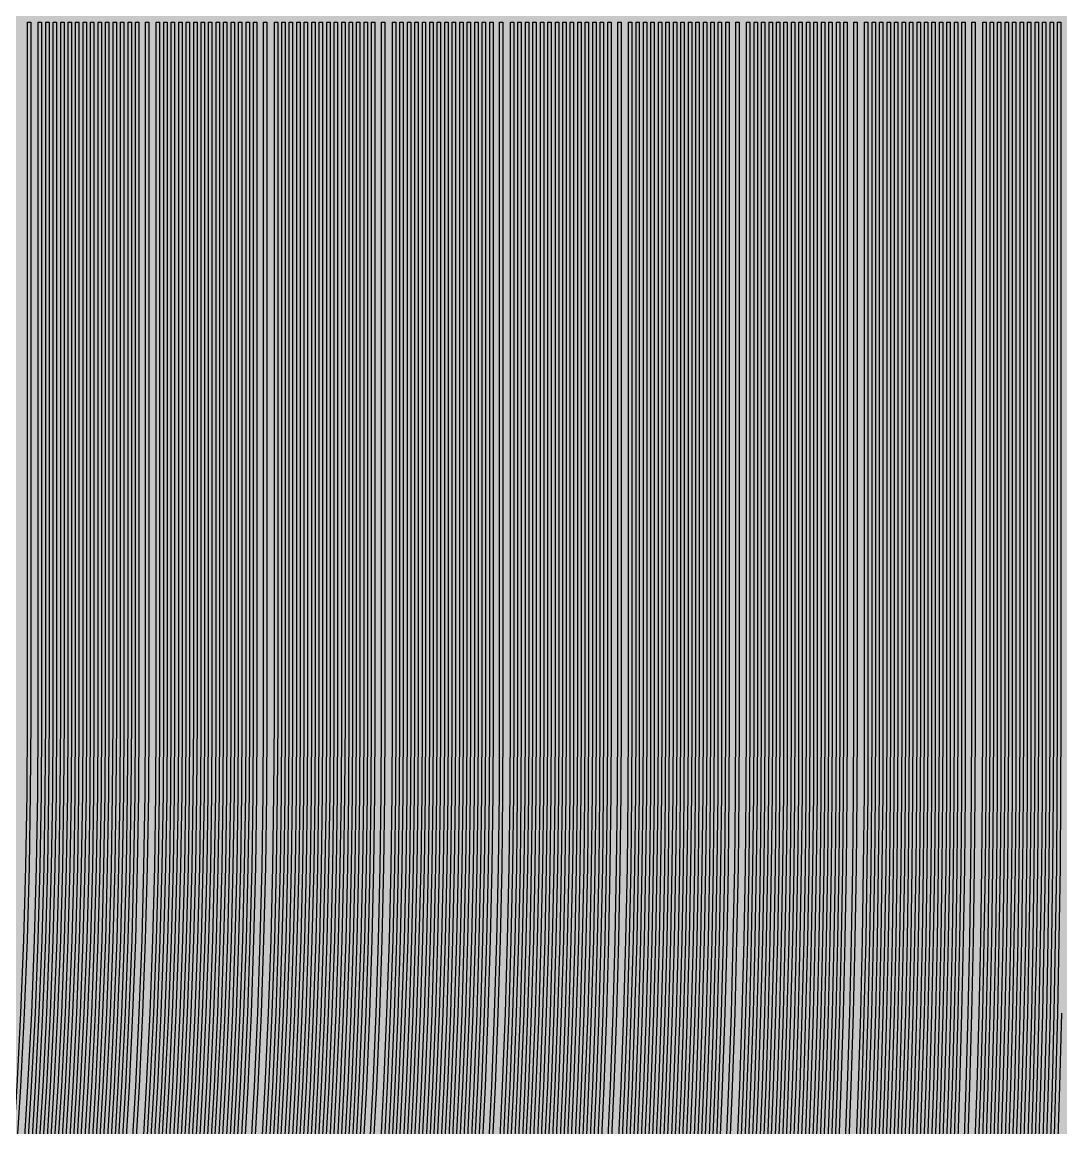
# Model space of a CAD drawing. Header units: metres. Extents: x -7231 to 10969, y -37556 to 1873.
# Drawn here: x 406 to 1031, y -164 to 501 of the extents above; entities that cross this region are included whole.
import ezdxf

# ---------------------------------------------------------------- set-up
doc = ezdxf.new("R2010")
doc.units = ezdxf.units.M
doc.layers.add('Metal1', color=4, linetype='CONTINUOUS')
doc.layers.add('Polyimide', color=7, linetype='CONTINUOUS')

msp = doc.modelspace()

# ---------------------------------------------------------------- hatches: boundary and pattern name
at = {"layer": 'Polyimide'}
msp.add_hatch(color=7, dxfattribs=at).paths.add_polyline_path([(4065.69, -468), (4066.67, -501.99), (4068.51, -535.99), (4071.41, -569.99), (4075.54, -603.99), (4081.04, -637.99), (4088.01, -671.99), (4096.52, -705.98), (4106.62, -739.98), (4118.33, -773.98), (4131.63, -807.98), (4146.49, -841.98), (4162.87, -875.98), (4180.68, -909.97), (4199.83, -943.97), (4220.22, -977.97), (4241.73, -1011.97), (4264.21, -1045.97), (4287.52, -1079.96), (4311.51, -1113.96), (4336.01, -1147.96), (4360.86, -1181.96), (4385.88, -1215.96), (4410.89, -1249.96), (4435.74, -1283.95), (4460.24, -1317.95), (4484.23, -1351.95), (4507.54, -1385.95), (4530.02, -1419.95), (4551.53, -1453.94), (4571.92, -1487.94), (4591.07, -1521.94), (4608.88, -1555.94), (4625.26, -1589.94), (4640.12, -1623.94), (4653.42, -1657.93), (4665.13, -1691.93), (4675.23, -1725.93), (4683.74, -1759.93), (4690.71, -1793.93), (4696.21, -1827.93), (4700.34, -1861.92), (4703.24, -1895.92), (4705.08, -1929.92), (4706.06, -1963.92), (4706.44, -1997.92), (4706.5, -2031.91), (4706.5, -4793.02), (4709.95, -4838.39), (4720.22, -4882.71), (4737.08, -4924.98), (4760.13, -4964.2), (4788.85, -4999.49), (4822.58, -5030.03), (4860.53, -5055.12), (4901.85, -5074.18), (4901.85, -5074.18), (4970.68, -5105.23), (5034.7, -5145.26), (5092.76, -5193.54), (5143.8, -5249.19), (5186.89, -5311.2), (5221.24, -5378.44), (5246.23, -5449.69), (5261.41, -5523.66), (5266.5, -5599), (5261.41, -5674.34), (5246.23, -5748.31), (5221.24, -5819.56), (5186.89, -5886.8), (5143.8, -5948.81), (5092.76, -6004.46), (5034.7, -6052.74), (4970.68, -6092.77), (4901.85, -6123.82), (4860.53, -6142.88), (4822.58, -6167.97), (4788.85, -6198.51), (4760.13, -6233.8), (4737.08, -6273.02), (4720.22, -6315.29), (4709.95, -6359.61), (4706.5, -6404.98), (4706.5, -9221.52), (4709.95, -9266.88), (4720.22, -9311.21), (4737.08, -9353.47), (4760.13, -9392.7), (4788.85, -9427.98), (4822.58, -9458.52), (4860.53, -9483.61), (4901.85, -9502.67), (4970.68, -9533.72), (5034.7, -9573.75), (5092.76, -9622.03), (5143.8, -9677.68), (5186.89, -9739.69), (5221.24, -9806.94), (5246.23, -9878.19), (5261.41, -9952.16), (5266.5, -10027.49), (5261.41, -10102.83), (5246.23, -10176.8), (5221.24, -10248.05), (5186.89, -10315.3), (5143.8, -10377.31), (5092.76, -10432.96), (5034.7, -10481.24), (4970.68, -10521.27), (4901.85, -10552.32), (4860.53, -10571.38), (4822.58, -10596.46), (4788.85, -10627), (4760.13, -10662.29), (4737.08, -10701.52), (4720.22, -10743.78), (4709.95, -10788.1), (4706.5, -10833.47), (4706.5, -13650.01), (4709.95, -13695.38), (4720.22, -13739.7), (4737.08, -13781.96), (4760.13, -13821.19), (4788.85, -13856.48), (4822.58, -13887.02), (4860.53, -13912.11), (4901.85, -13931.17), (4970.68, -13962.22), (5034.7, -14002.25), (5092.76, -14050.53), (5143.8, -14106.18), (5186.89, -14168.19), (5221.24, -14235.43), (5246.23, -14306.68), (5261.41, -14380.65), (5266.5, -14455.99), (5261.41, -14531.33), (5246.23, -14605.29), (5221.24, -14676.55), (5186.89, -14743.79), (5143.8, -14805.8), (5092.76, -14861.45), (5034.7, -14909.73), (4970.68, -14949.76), (4901.85, -14980.81), (4860.53, -14999.87), (4822.58, -15024.96), (4788.85, -15055.5), (4760.13, -15090.79), (4737.08, -15130.01), (4720.22, -15172.27), (4709.95, -15216.6), (4706.5, -15261.97), (4706.5, -15455.99), (4720.95, -15750.04), (4764.14, -16041.26), (4835.68, -16326.84), (4934.86, -16604.04), (5060.74, -16870.18), (5212.09, -17122.7), (5387.47, -17359.17), (5585.18, -17577.31), (5803.32, -17775.02), (6039.79, -17950.4), (6292.31, -18101.75), (6558.45, -18227.63), (6835.65, -18326.81), (7121.23, -18398.34), (7412.45, -18441.54), (7706.5, -18455.99), (9969.01, -18455.99), (10047.42, -18459.84), (10125.08, -18471.36), (10201.23, -18490.44), (10275.15, -18516.89), (10346.12, -18550.45), (10413.46, -18590.81), (10476.52, -18637.58), (10534.69, -18690.3), (10587.41, -18748.47), (10634.18, -18811.53), (10674.54, -18878.87), (10708.11, -18949.84), (10734.56, -19023.76), (10753.63, -19099.92), (10765.15, -19177.58), (10769.01, -19255.99), (10769.01, -20895.8), (10730.24, -20951.41), (10694.6, -21009.08), (10662.21, -21068.63), (10633.17, -21129.89), (10607.55, -21192.66), (10585.45, -21256.74), (10566.93, -21321.96), (10552.05, -21388.09), (10540.84, -21454.95), (10533.35, -21522.33), (10529.6, -21590.02), (10529.6, -21657.81), (10533.35, -21725.5), (10540.84, -21792.87), (10552.05, -21859.73), (10566.93, -21925.87), (10585.45, -21991.08), (10607.55, -22055.17), (10633.17, -22117.94), (10662.21, -22179.19), (10694.6, -22238.74), (10730.24, -22296.41), (10769.01, -22352.03), (10769.01, -32454.24), (10728.74, -32510.49), (10691.72, -32568.92), (10658.05, -32629.35), (10627.85, -32691.58), (10601.2, -32755.42), (10578.21, -32820.67), (10558.93, -32887.1), (10543.44, -32954.52), (10531.77, -33022.71), (10523.97, -33091.44), (10520.07, -33160.51), (10520.07, -33229.69), (10523.97, -33298.75), (10531.77, -33367.49), (10543.44, -33435.67), (10558.93, -33503.09), (10578.21, -33569.53), (10601.2, -33634.77), (10627.85, -33698.61), (10658.05, -33760.85), (10691.72, -33821.28), (10728.74, -33879.71), (10769.01, -33935.96), (10769.01, -36556), (10765.15, -36634.41), (10753.63, -36712.07), (10734.56, -36788.23), (10708.11, -36862.15), (10674.54, -36933.12), (10634.18, -37000.46), (10587.41, -37063.51), (10534.69, -37121.69), (10476.52, -37174.41), (10413.46, -37221.18), (10346.12, -37261.54), (10275.15, -37295.1), (10201.23, -37321.55), (10125.08, -37340.63), (10047.42, -37352.15), (9969.01, -37356), (-6231.01, -37356), (-6309.42, -37352.15), (-6387.08, -37340.63), (-6463.23, -37321.55), (-6537.15, -37295.1), (-6608.12, -37261.54), (-6675.46, -37221.18), (-6738.52, -37174.41), (-6796.69, -37121.69), (-6849.41, -37063.51), (-6896.18, -37000.46), (-6936.54, -36933.12), (-6970.11, -36862.15), (-6996.56, -36788.23), (-7015.63, -36712.07), (-7027.15, -36634.41), (-7031.01, -36556), (-7031.01, -33936), (-6990.74, -33879.75), (-6953.7, -33821.31), (-6920.03, -33760.88), (-6889.82, -33698.64), (-6863.18, -33634.8), (-6840.18, -33569.55), (-6820.9, -33503.11), (-6805.4, -33435.69), (-6793.74, -33367.49), (-6785.94, -33298.75), (-6782.03, -33229.68), (-6782.03, -33160.5), (-6785.94, -33091.43), (-6793.74, -33022.69), (-6805.4, -32954.5), (-6820.9, -32887.07), (-6840.18, -32820.63), (-6863.18, -32755.39), (-6889.82, -32691.54), (-6920.03, -32629.3), (-6953.7, -32568.87), (-6990.74, -32510.43), (-7031.01, -32454.18), (-7031.01, -22364.83), (-6990.74, -22308.58), (-6953.7, -22250.14), (-6920.03, -22189.71), (-6889.82, -22127.47), (-6863.18, -22063.62), (-6840.18, -21998.38), (-6820.9, -21931.94), (-6805.4, -21864.51), (-6793.74, -21796.32), (-6785.94, -21727.58), (-6782.03, -21658.51), (-6782.03, -21589.33), (-6785.94, -21520.26), (-6793.74, -21451.52), (-6805.4, -21383.32), (-6820.9, -21315.9), (-6840.18, -21249.46), (-6863.18, -21184.21), (-6889.82, -21120.37), (-6920.03, -21058.13), (-6953.7, -20997.7), (-6990.74, -20939.26), (-7031.01, -20883.01), (-7031.01, -19255.99), (-7027.15, -19177.58), (-7015.63, -19099.92), (-6996.56, -19023.76), (-6970.11, -18949.84), (-6936.54, -18878.87), (-6896.18, -18811.53), (-6849.41, -18748.47), (-6796.69, -18690.3), (-6738.52, -18637.58), (-6675.46, -18590.81), (-6608.12, -18550.45), (-6537.15, -18516.89), (-6463.23, -18490.44), (-6387.08, -18471.36), (-6309.42, -18459.84), (-6231.01, -18455.99), (-3968.5, -18455.99), (-3674.45, -18441.54), (-3383.23, -18398.34), (-3097.65, -18326.81), (-2820.45, -18227.63), (-2554.31, -18101.75), (-2301.79, -17950.4), (-2065.32, -17775.02), (-1847.18, -17577.31), (-1649.47, -17359.17), (-1474.09, -17122.7), (-1322.74, -16870.18), (-1196.86, -16604.04), (-1097.68, -16326.84), (-1026.14, -16041.26), (-982.95, -15750.04), (-968.5, -15455.99), (-968.5, -15261.97), (-971.95, -15216.6), (-982.22, -15172.27), (-999.08, -15130.01), (-1022.13, -15090.79), (-1050.85, -15055.5), (-1084.58, -15024.96), (-1122.53, -14999.87), (-1163.85, -14980.81), (-1232.68, -14949.76), (-1296.7, -14909.73), (-1354.76, -14861.45), (-1405.8, -14805.8), (-1448.89, -14743.79), (-1483.24, -14676.55), (-1508.23, -14605.29), (-1523.41, -14531.33), (-1528.5, -14455.99), (-1523.41, -14380.65), (-1508.23, -14306.68), (-1483.24, -14235.43), (-1448.89, -14168.19), (-1405.8, -14106.18), (-1354.76, -14050.53), (-1296.7, -14002.25), (-1232.68, -13962.22), (-1163.85, -13931.17), (-1122.53, -13912.11), (-1084.58, -13887.02), (-1050.85, -13856.48), (-1022.13, -13821.19), (-999.08, -13781.96), (-982.22, -13739.7), (-971.95, -13695.38), (-968.5, -13650.01), (-968.5, -12309.64), (-971.95, -12264.27), (-982.22, -12219.94), (-999.08, -12177.68), (-1022.13, -12138.46), (-1050.85, -12103.17), (-1084.58, -12072.63), (-1122.53, -12047.54), (-1163.85, -12028.48), (-1232.68, -11997.43), (-1296.7, -11957.4), (-1354.76, -11909.12), (-1405.8, -11853.47), (-1448.89, -11791.46), (-1483.24, -11724.22), (-1508.23, -11652.96), (-1523.41, -11579), (-1528.5, -11503.66), (-1523.41, -11428.32), (-1508.23, -11354.35), (-1483.24, -11283.1), (-1448.89, -11215.86), (-1405.8, -11153.85), (-1354.76, -11098.2), (-1296.7, -11049.92), (-1232.68, -11009.89), (-1163.85, -10978.84), (-1122.53, -10959.78), (-1084.58, -10934.69), (-1050.85, -10904.15), (-1022.13, -10868.86), (-999.08, -10829.63), (-982.22, -10787.37), (-971.95, -10743.05), (-968.5, -10697.68), (-968.5, -9357.31), (-971.95, -9311.94), (-982.22, -9267.62), (-999.08, -9225.35), (-1022.13, -9186.13), (-1050.85, -9150.84), (-1084.58, -9120.3), (-1122.53, -9095.21), (-1163.85, -9076.15), (-1163.85, -9076.15), (-1232.68, -9045.1), (-1296.7, -9005.07), (-1354.76, -8956.79), (-1405.8, -8901.14), (-1448.89, -8839.13), (-1483.24, -8771.89), (-1508.23, -8700.64), (-1523.41, -8626.67), (-1528.5, -8551.33), (-1523.41, -8475.99), (-1508.23, -8402.02), (-1483.24, -8330.77), (-1448.89, -8263.53), (-1405.8, -8201.52), (-1354.76, -8145.87), (-1296.7, -8097.59), (-1232.68, -8057.56), (-1163.85, -8026.51), (-1163.85, -8026.51), (-1122.53, -8007.45), (-1084.58, -7982.36), (-1050.85, -7951.82), (-1022.13, -7916.53), (-999.08, -7877.31), (-982.22, -7835.04), (-971.95, -7790.72), (-968.5, -7745.35), (-968.5, -6404.98), (-971.95, -6359.61), (-982.22, -6315.29), (-999.08, -6273.02), (-1022.13, -6233.8), (-1050.85, -6198.51), (-1084.58, -6167.97), (-1122.53, -6142.88), (-1163.85, -6123.82), (-1163.85, -6123.82), (-1232.68, -6092.77), (-1296.7, -6052.74), (-1354.76, -6004.46), (-1405.8, -5948.81), (-1448.89, -5886.8), (-1483.24, -5819.56), (-1508.23, -5748.31), (-1523.41, -5674.34), (-1528.5, -5599), (-1523.41, -5523.66), (-1508.23, -5449.69), (-1483.24, -5378.44), (-1448.89, -5311.2), (-1405.8, -5249.19), (-1354.76, -5193.54), (-1296.7, -5145.26), (-1232.68, -5105.23), (-1163.85, -5074.18), (-1163.85, -5074.18), (-1122.53, -5055.12), (-1084.58, -5030.03), (-1050.85, -4999.49), (-1022.13, -4964.2), (-999.08, -4924.98), (-982.22, -4882.71), (-971.95, -4838.39), (-968.5, -4793.02), (-968.5, -2031.91), (-968.44, -1997.92), (-968.06, -1963.92), (-967.05, -1929.92), (-965.18, -1895.92), (-962.22, -1861.92), (-958.01, -1827.93), (-952.41, -1793.93), (-945.31, -1759.93), (-936.64, -1725.93), (-926.35, -1691.93), (-914.43, -1657.93), (-900.88, -1623.94), (-885.74, -1589.94), (-869.05, -1555.94), (-850.91, -1521.94), (-831.4, -1487.94), (-810.63, -1453.94), (-788.72, -1419.95), (-765.82, -1385.95), (-742.07, -1351.95), (-717.63, -1317.95), (-692.67, -1283.95), (-667.36, -1249.96), (-641.88, -1215.96), (-616.39, -1181.96), (-591.08, -1147.96), (-566.12, -1113.96), (-541.68, -1079.96), (-517.93, -1045.97), (-495.03, -1011.97), (-473.12, -977.97), (-452.35, -943.97), (-432.84, -909.97), (-414.7, -875.98), (-398.01, -841.98), (-382.87, -807.98), (-369.32, -773.98), (-357.4, -739.98), (-347.11, -705.98), (-338.44, -671.99), (-331.34, -637.99), (-325.74, -603.99), (-321.53, -569.99), (-318.57, -535.99), (-316.7, -501.99), (-315.69, -468), (-315.31, -434), (-315.25, -400), (-315.25, 401), (-315.25, 451), (-315.25, 1644), (-270.25, 1644), (-270.03, 1637.13), (-269.35, 1630.29), (-268.23, 1623.52), (-266.67, 1616.82), (-264.68, 1610.25), (-262.26, 1603.82), (-259.42, 1597.56), (-256.18, 1591.5), (-252.55, 1585.67), (-248.55, 1580.08), (-244.19, 1574.77), (-239.5, 1569.75), (-234.48, 1565.06), (-229.17, 1560.7), (-223.58, 1556.7), (-217.75, 1553.07), (-211.69, 1549.83), (-205.43, 1546.99), (-199, 1544.57), (-192.43, 1542.58), (-185.73, 1541.02), (-178.96, 1539.9), (-172.12, 1539.22), (-165.25, 1539), (-158.38, 1539.22), (-151.54, 1539.9), (-144.77, 1541.02), (-138.07, 1542.58), (-131.5, 1544.57), (-125.07, 1546.99), (-118.81, 1549.83), (-112.75, 1553.07), (-106.92, 1556.7), (-101.33, 1560.7), (-96.02, 1565.06), (-91, 1569.75), (-86.31, 1574.77), (-81.95, 1580.08), (-77.95, 1585.67), (-74.32, 1591.5), (-71.08, 1597.56), (-68.24, 1603.82), (-65.82, 1610.25), (-63.83, 1616.82), (-62.27, 1623.52), (-61.15, 1630.29), (-60.47, 1637.13), (-60.25, 1644), (1853, 1644), (1853, 1573), (3815.25, 1573), (3815.46, 1579.54), (3816.11, 1586.05), (3817.17, 1592.51), (3818.66, 1598.88), (3820.56, 1605.14), (3822.86, 1611.27), (3825.56, 1617.23), (3828.65, 1623), (3832.1, 1628.56), (3835.91, 1633.88), (3840.07, 1638.93), (3844.54, 1643.71), (3849.32, 1648.18), (3854.37, 1652.34), (3859.69, 1656.15), (3865.25, 1659.6), (3871.02, 1662.69), (3876.98, 1665.39), (3883.11, 1667.69), (3889.37, 1669.59), (3895.74, 1671.08), (3902.2, 1672.14), (3908.71, 1672.79), (3915.25, 1673), (3921.79, 1672.79), (3928.3, 1672.14), (3934.76, 1671.08), (3941.13, 1669.59), (3947.39, 1667.69), (3953.52, 1665.39), (3959.48, 1662.69), (3965.25, 1659.6), (3970.81, 1656.15), (3976.13, 1652.34), (3981.18, 1648.18), (3985.96, 1643.71), (3990.43, 1638.93), (3994.59, 1633.88), (3998.4, 1628.56), (4001.85, 1623), (4004.94, 1617.23), (4007.64, 1611.27), (4009.94, 1605.14), (4011.84, 1598.88), (4013.33, 1592.51), (4014.39, 1586.05), (4015.04, 1579.54), (4015.25, 1573), (4065.25, 1573), (4065.25, 451), (4065.25, 401), (4065.25, -400), (4065.31, -434), (4065.69, -468)])

# ---------------------------------------------------------------- linework, layer by layer
at = {"layer": 'Metal1'}
for points in [[(400.37, -183.05), (403.08, -139.04), (405.3, -95.03), (407.03, -51.02), (408.26, -7.02), (409, 36.99), (409.25, 81), (409.25, 501), (411.25, 501), (411.25, 81), (411, 36.97), (410.26, -7.06), (409.03, -51.09), (407.3, -95.12), (405.08, -139.15), (402.36, -183.18)], [(406.88, -183.05), (409.59, -139.04), (411.81, -95.03), (413.53, -51.02), (414.76, -7.02), (415.5, 36.99), (415.75, 81), (415.75, 501), (417.75, 501), (417.75, 81), (417.5, 36.97), (416.76, -7.06), (415.53, -51.09), (413.81, -95.12), (411.59, -139.15), (408.87, -183.18)], [(411.41, -183.05), (414.12, -139.04), (416.32, -95.03), (418.04, -51.02), (419.27, -7.02), (420, 36.99), (420.25, 81), (420.25, 501), (422.25, 501), (422.25, 81), (422, 36.97), (421.27, -7.06), (420.04, -51.09), (418.32, -95.12), (416.11, -139.15), (413.41, -183.18)], [(415.95, -183.05), (418.64, -139.04), (420.84, -95.03), (422.55, -51.02), (423.77, -7.02), (424.51, 36.99), (424.75, 81), (424.75, 501), (426.75, 501), (426.75, 81), (426.5, 36.97), (425.77, -7.06), (424.55, -51.09), (422.84, -95.12), (420.64, -139.15), (417.95, -183.18)], [(420.49, -183.05), (423.17, -139.04), (425.36, -95.03), (427.06, -51.02), (428.28, -7.02), (429.01, 36.99), (429.25, 81), (429.25, 501), (431.25, 501), (431.25, 81), (431.01, 36.97), (430.28, -7.06), (429.06, -51.09), (427.35, -95.12), (425.16, -139.15), (422.48, -183.18)], [(425.02, -183.05), (427.69, -139.04), (429.87, -95.03), (431.57, -51.02), (432.78, -7.02), (433.51, 36.99), (433.75, 81), (433.75, 501), (435.75, 501), (435.75, 81), (435.51, 36.97), (434.78, -7.06), (433.57, -51.09), (431.87, -95.12), (429.69, -139.15), (427.02, -183.18)], [(429.56, -183.05), (432.22, -139.04), (434.39, -95.03), (436.08, -51.02), (437.28, -7.02), (438.01, 36.99), (438.25, 81), (438.25, 501), (440.25, 501), (440.25, 81), (440.01, 36.97), (439.28, -7.06), (438.08, -51.09), (436.39, -95.12), (434.21, -139.15), (431.56, -183.18)], [(434.1, -183.05), (436.74, -139.04), (438.91, -95.03), (440.59, -51.02), (441.79, -7.02), (442.51, 36.99), (442.75, 81), (442.75, 501), (444.75, 501), (444.75, 81), (444.51, 36.97), (443.79, -7.06), (442.59, -51.09), (440.9, -95.12), (438.74, -139.15), (436.09, -183.18)], [(438.63, -183.05), (441.27, -139.04), (443.42, -95.03), (445.1, -51.02), (446.29, -7.02), (447.01, 36.99), (447.25, 81), (447.25, 501), (449.25, 501), (449.25, 81), (449.01, 36.97), (448.29, -7.06), (447.1, -51.09), (445.42, -95.12), (443.27, -139.15), (440.63, -183.18)], [(443.17, -183.05), (445.79, -139.04), (447.94, -95.03), (449.61, -51.02), (450.8, -7.02), (451.51, 36.99), (451.75, 81), (451.75, 501), (453.75, 501), (453.75, 81), (453.51, 36.97), (452.8, -7.06), (451.6, -51.09), (449.94, -95.12), (447.79, -139.15), (445.17, -183.18)], [(447.71, -183.05), (450.32, -139.04), (452.46, -95.03), (454.12, -51.02), (455.3, -7.02), (456.01, 36.99), (456.25, 81), (456.25, 501), (458.25, 501), (458.25, 81), (458.01, 36.97), (457.3, -7.06), (456.11, -51.09), (454.45, -95.12), (452.32, -139.15), (449.7, -183.18)], [(452.24, -183.05), (454.85, -139.04), (456.97, -95.03), (458.62, -51.02), (459.8, -7.02), (460.51, 36.99), (460.75, 81), (460.75, 501), (462.75, 501), (462.75, 81), (462.51, 36.97), (461.8, -7.06), (460.62, -51.09), (458.97, -95.12), (456.84, -139.15), (454.24, -183.18)], [(456.78, -183.05), (459.37, -139.04), (461.49, -95.03), (463.13, -51.03), (464.31, -7.02), (465.01, 36.99), (465.25, 81), (465.25, 501), (467.25, 501), (467.25, 81), (467.01, 36.97), (466.31, -7.06), (465.13, -51.09), (463.49, -95.12), (461.37, -139.15), (458.78, -183.18)], [(461.32, -183.05), (463.9, -139.04), (466, -95.03), (467.64, -51.03), (468.81, -7.02), (469.52, 36.99), (469.75, 81), (469.75, 501), (471.75, 501), (471.75, 81), (471.52, 36.97), (470.81, -7.06), (469.64, -51.09), (468, -95.12), (465.89, -139.15), (463.31, -183.18)], [(465.86, -183.05), (468.42, -139.04), (470.52, -95.03), (472.15, -51.03), (473.32, -7.02), (474.02, 36.99), (474.25, 81), (474.25, 501), (476.25, 501), (476.25, 81), (476.02, 36.97), (475.32, -7.06), (474.15, -51.09), (472.52, -95.12), (470.42, -139.15), (467.85, -183.18)], [(471.87, -183.05), (474.43, -139.04), (476.53, -95.03), (478.16, -51.03), (479.32, -7.02), (480.02, 36.99), (480.25, 81), (480.25, 501), (482.25, 501), (482.25, 81), (482.02, 36.97), (481.32, -7.06), (480.15, -51.09), (478.53, -95.12), (476.43, -139.15), (473.87, -183.18)], [(478.38, -183.05), (480.94, -139.04), (483.03, -95.03), (484.66, -51.03), (485.82, -7.02), (486.52, 36.99), (486.75, 81), (486.75, 501), (488.75, 501), (488.75, 81), (488.52, 36.97), (487.82, -7.06), (486.66, -51.09), (485.03, -95.12), (482.93, -139.15), (480.37, -183.18)], [(482.91, -183.05), (485.46, -139.04), (487.55, -95.03), (489.17, -51.03), (490.32, -7.02), (491.02, 36.99), (491.25, 81), (491.25, 501), (493.25, 501), (493.25, 81), (493.02, 36.97), (492.32, -7.06), (491.17, -51.09), (489.54, -95.12), (487.46, -139.15), (484.91, -183.18)], [(487.45, -183.05), (489.99, -139.04), (492.06, -95.03), (493.68, -51.03), (494.83, -7.02), (495.52, 36.99), (495.75, 81), (495.75, 501), (497.75, 501), (497.75, 81), (497.52, 36.97), (496.83, -7.06), (495.67, -51.09), (494.06, -95.12), (491.99, -139.15), (489.45, -183.18)], [(491.99, -183.05), (494.51, -139.04), (496.58, -95.03), (498.19, -51.03), (499.33, -7.02), (500.02, 36.99), (500.25, 81), (500.25, 501), (502.25, 501), (502.25, 81), (502.02, 36.97), (501.33, -7.06), (500.18, -51.09), (498.58, -95.12), (496.51, -139.15), (493.98, -183.18)], [(496.52, -183.05), (499.04, -139.04), (501.1, -95.03), (502.69, -51.03), (503.84, -7.02), (504.52, 36.99), (504.75, 81), (504.75, 501), (506.75, 501), (506.75, 81), (506.52, 36.97), (505.84, -7.06), (504.69, -51.09), (503.09, -95.12), (501.04, -139.15), (498.52, -183.18)], [(501.06, -183.05), (503.57, -139.04), (505.61, -95.03), (507.2, -51.03), (508.34, -7.02), (509.02, 36.99), (509.25, 81), (509.25, 501), (511.25, 501), (511.25, 81), (511.02, 36.97), (510.34, -7.06), (509.2, -51.09), (507.61, -95.12), (505.56, -139.15), (503.06, -183.18)], [(505.6, -183.05), (508.09, -139.04), (510.13, -95.04), (511.71, -51.03), (512.84, -7.02), (513.52, 36.99), (513.75, 81), (513.75, 501), (515.75, 501), (515.75, 81), (515.52, 36.97), (514.84, -7.06), (513.71, -51.09), (512.13, -95.12), (510.09, -139.15), (507.59, -183.18)], [(510.14, -183.05), (512.62, -139.04), (514.64, -95.04), (516.22, -51.03), (517.35, -7.02), (518.02, 36.99), (518.25, 81), (518.25, 501), (520.25, 501), (520.25, 81), (520.02, 36.97), (519.35, -7.06), (518.22, -51.09), (516.64, -95.12), (514.61, -139.15), (512.13, -183.18)], [(514.67, -183.05), (517.14, -139.04), (519.16, -95.04), (520.73, -51.03), (521.85, -7.02), (522.53, 36.99), (522.75, 81), (522.75, 501), (524.75, 501), (524.75, 81), (524.53, 36.97), (523.85, -7.06), (522.73, -51.09), (521.16, -95.12), (519.14, -139.15), (516.67, -183.18)], [(519.21, -183.05), (521.67, -139.04), (523.68, -95.04), (525.24, -51.03), (526.36, -7.02), (527.03, 36.99), (527.25, 81), (527.25, 501), (529.25, 501), (529.25, 81), (529.03, 36.97), (528.36, -7.06), (527.24, -51.09), (525.68, -95.12), (523.66, -139.15), (521.21, -183.18)], [(523.75, -183.05), (526.19, -139.04), (528.19, -95.04), (529.75, -51.03), (530.86, -7.02), (531.53, 36.99), (531.75, 81), (531.75, 501), (533.75, 501), (533.75, 81), (533.53, 36.97), (532.86, -7.06), (531.75, -51.09), (530.19, -95.12), (528.19, -139.15), (525.74, -183.17)], [(528.28, -183.05), (530.72, -139.05), (532.71, -95.04), (534.26, -51.03), (535.36, -7.02), (536.03, 36.99), (536.25, 81), (536.25, 501), (538.25, 501), (538.25, 81), (538.03, 36.97), (537.36, -7.06), (536.26, -51.09), (534.71, -95.12), (532.72, -139.15), (530.28, -183.17)], [(532.82, -183.05), (535.24, -139.05), (537.23, -95.04), (538.77, -51.03), (539.87, -7.02), (540.53, 36.99), (540.75, 81), (540.75, 501), (542.75, 501), (542.75, 81), (542.53, 36.97), (541.87, -7.06), (540.77, -51.09), (539.23, -95.12), (537.24, -139.15), (534.82, -183.17)], [(537.36, -183.05), (539.77, -139.05), (541.74, -95.04), (543.28, -51.03), (544.37, -7.02), (545.03, 36.99), (545.25, 81), (545.25, 501), (547.25, 501), (547.25, 81), (547.03, 36.97), (546.37, -7.06), (545.28, -51.09), (543.74, -95.12), (541.77, -139.15), (539.35, -183.17)], [(543.37, -183.05), (545.78, -139.05), (547.75, -95.04), (549.28, -51.03), (550.37, -7.02), (551.03, 36.99), (551.25, 81), (551.25, 501), (553.25, 501), (553.25, 81), (553.03, 36.97), (552.37, -7.06), (551.28, -51.09), (549.75, -95.12), (547.78, -139.15), (545.37, -183.17)], [(549.88, -183.05), (552.28, -139.05), (554.25, -95.04), (555.78, -51.03), (556.88, -7.02), (557.53, 36.99), (557.75, 81), (557.75, 501), (559.75, 501), (559.75, 81), (559.53, 36.97), (558.87, -7.06), (557.78, -51.09), (556.25, -95.12), (554.28, -139.15), (551.87, -183.17)], [(554.41, -183.06), (556.81, -139.05), (558.77, -95.04), (560.29, -51.03), (561.38, -7.02), (562.03, 36.99), (562.25, 81), (562.25, 501), (564.25, 501), (564.25, 81), (564.03, 36.97), (563.38, -7.06), (562.29, -51.09), (560.77, -95.12), (558.81, -139.14), (556.41, -183.17)], [(558.95, -183.06), (561.34, -139.05), (563.29, -95.04), (564.8, -51.03), (565.88, -7.02), (566.53, 36.99), (566.75, 81), (566.75, 501), (568.75, 501), (568.75, 81), (568.53, 36.97), (567.88, -7.06), (566.8, -51.09), (565.28, -95.12), (563.33, -139.14), (560.95, -183.17)], [(563.49, -183.06), (565.86, -139.05), (567.8, -95.04), (569.31, -51.03), (570.39, -7.02), (571.03, 36.99), (571.25, 81), (571.25, 501), (573.25, 501), (573.25, 81), (573.03, 36.97), (572.39, -7.06), (571.31, -51.09), (569.8, -95.12), (567.86, -139.14), (565.49, -183.17)], [(568.03, -183.06), (570.39, -139.05), (572.32, -95.04), (573.82, -51.03), (574.89, -7.02), (575.53, 36.99), (575.75, 81), (575.75, 501), (577.75, 501), (577.75, 81), (577.53, 36.97), (576.89, -7.06), (575.82, -51.09), (574.32, -95.12), (572.38, -139.14), (570.02, -183.17)], [(572.56, -183.06), (574.91, -139.05), (576.83, -95.04), (578.33, -51.03), (579.4, -7.02), (580.04, 36.99), (580.25, 81), (580.25, 501), (582.25, 501), (582.25, 81), (582.04, 36.97), (581.4, -7.06), (580.33, -51.09), (578.83, -95.12), (576.91, -139.14), (574.56, -183.17)], [(577.1, -183.06), (579.44, -139.05), (581.35, -95.04), (582.84, -51.03), (583.9, -7.02), (584.54, 36.99), (584.75, 81), (584.75, 501), (586.75, 501), (586.75, 81), (586.54, 36.97), (585.9, -7.06), (584.84, -51.09), (583.35, -95.11), (581.44, -139.14), (579.1, -183.17)], [(581.64, -183.06), (583.96, -139.05), (585.87, -95.04), (587.35, -51.03), (588.4, -7.02), (589.04, 36.99), (589.25, 81), (589.25, 501), (591.25, 501), (591.25, 81), (591.04, 36.97), (590.4, -7.06), (589.35, -51.09), (587.87, -95.11), (585.96, -139.14), (583.63, -183.17)], [(586.17, -183.06), (588.49, -139.05), (590.38, -95.04), (591.86, -51.03), (592.91, -7.02), (593.54, 36.99), (593.75, 81), (593.75, 501), (595.75, 501), (595.75, 81), (595.54, 36.97), (594.91, -7.06), (593.86, -51.09), (592.38, -95.11), (590.49, -139.14), (588.17, -183.17)], [(590.71, -183.06), (593.02, -139.05), (594.9, -95.04), (596.37, -51.03), (597.41, -7.02), (598.04, 36.99), (598.25, 81), (598.25, 501), (600.25, 501), (600.25, 81), (600.04, 36.97), (599.41, -7.06), (598.36, -51.09), (596.9, -95.11), (595.01, -139.14), (592.71, -183.17)], [(595.25, -183.06), (597.54, -139.05), (599.42, -95.04), (600.87, -51.03), (601.92, -7.02), (602.54, 36.99), (602.75, 81), (602.75, 501), (604.75, 501), (604.75, 81), (604.54, 36.97), (603.92, -7.06), (602.87, -51.09), (601.42, -95.11), (599.54, -139.14), (597.24, -183.17)], [(599.78, -183.06), (602.07, -139.05), (603.93, -95.04), (605.38, -51.03), (606.42, -7.02), (607.04, 36.99), (607.25, 81), (607.25, 501), (609.25, 501), (609.25, 81), (609.04, 36.97), (608.42, -7.06), (607.38, -51.09), (605.93, -95.11), (604.06, -139.14), (601.78, -183.17)], [(604.32, -183.06), (606.59, -139.05), (608.45, -95.04), (609.89, -51.03), (610.92, -7.02), (611.54, 36.99), (611.75, 81), (611.75, 501), (613.75, 501), (613.75, 81), (613.54, 36.97), (612.92, -7.06), (611.89, -51.09), (610.45, -95.11), (608.59, -139.14), (606.32, -183.17)], [(608.86, -183.06), (611.12, -139.05), (612.97, -95.04), (614.4, -51.03), (615.43, -7.02), (616.04, 36.99), (616.25, 81), (616.25, 501), (618.25, 501), (618.25, 81), (618.04, 36.97), (617.43, -7.06), (616.4, -51.09), (614.96, -95.11), (613.12, -139.14), (610.85, -183.17)], [(614.87, -183.06), (617.13, -139.05), (618.97, -95.04), (620.41, -51.03), (621.43, -7.02), (622.04, 36.99), (622.25, 81), (622.25, 501), (624.25, 501), (624.25, 81), (624.04, 36.97), (623.43, -7.06), (622.41, -51.09), (620.97, -95.11), (619.13, -139.14), (616.87, -183.17)], [(621.38, -183.06), (623.63, -139.05), (625.48, -95.04), (626.91, -51.03), (627.93, -7.02), (628.54, 36.99), (628.75, 81), (628.75, 501), (630.75, 501), (630.75, 81), (630.54, 36.97), (629.93, -7.06), (628.91, -51.09), (627.47, -95.11), (625.63, -139.14), (623.38, -183.17)], [(625.92, -183.06), (628.16, -139.05), (629.99, -95.04), (631.42, -51.03), (632.43, -7.02), (633.05, 36.99), (633.25, 81), (633.25, 501), (635.25, 501), (635.25, 81), (635.05, 36.97), (634.43, -7.06), (633.42, -51.08), (631.99, -95.11), (630.16, -139.14), (627.91, -183.17)], [(630.45, -183.06), (632.68, -139.05), (634.51, -95.04), (635.93, -51.03), (636.94, -7.02), (637.55, 36.99), (637.75, 81), (637.75, 501), (639.75, 501), (639.75, 81), (639.55, 36.97), (638.94, -7.06), (637.93, -51.08), (636.51, -95.11), (634.68, -139.14), (632.45, -183.17)], [(634.99, -183.06), (637.21, -139.05), (639.02, -95.04), (640.44, -51.03), (641.44, -7.02), (642.05, 36.99), (642.25, 81), (642.25, 501), (644.25, 501), (644.25, 81), (644.05, 36.97), (643.44, -7.06), (642.43, -51.08), (641.02, -95.11), (639.21, -139.14), (636.99, -183.17)], [(639.53, -183.06), (641.73, -139.05), (643.54, -95.04), (644.94, -51.03), (645.95, -7.02), (646.55, 36.99), (646.75, 81), (646.75, 501), (648.75, 501), (648.75, 81), (648.55, 36.97), (647.95, -7.06), (646.94, -51.08), (645.54, -95.11), (643.73, -139.14), (641.52, -183.17)], [(644.06, -183.06), (646.26, -139.05), (648.06, -95.04), (649.45, -51.03), (650.45, -7.02), (651.05, 36.99), (651.25, 81), (651.25, 501), (653.25, 501), (653.25, 81), (653.05, 36.97), (652.45, -7.06), (651.45, -51.08), (650.06, -95.11), (648.26, -139.14), (646.06, -183.17)], [(648.6, -183.06), (650.79, -139.05), (652.57, -95.04), (653.96, -51.03), (654.96, -7.02), (655.55, 36.99), (655.75, 81), (655.75, 501), (657.75, 501), (657.75, 81), (657.55, 36.97), (656.96, -7.06), (655.96, -51.08), (654.57, -95.11), (652.78, -139.14), (650.6, -183.17)], [(653.14, -183.06), (655.31, -139.05), (657.09, -95.04), (658.47, -51.03), (659.46, -7.02), (660.05, 36.99), (660.25, 81), (660.25, 501), (662.25, 501), (662.25, 81), (662.05, 36.97), (661.46, -7.06), (660.47, -51.08), (659.09, -95.11), (657.31, -139.14), (655.13, -183.17)], [(657.67, -183.06), (659.84, -139.05), (661.61, -95.04), (662.98, -51.03), (663.96, -7.02), (664.55, 36.99), (664.75, 81), (664.75, 501), (666.75, 501), (666.75, 81), (666.55, 36.97), (665.96, -7.06), (664.98, -51.08), (663.6, -95.11), (661.84, -139.14), (659.67, -183.17)], [(662.21, -183.06), (664.36, -139.05), (666.12, -95.04), (667.49, -51.03), (668.47, -7.02), (669.05, 36.99), (669.25, 81), (669.25, 501), (671.25, 501), (671.25, 81), (671.05, 36.97), (670.47, -7.06), (669.49, -51.08), (668.12, -95.11), (666.36, -139.14), (664.21, -183.17)], [(666.75, -183.06), (668.89, -139.05), (670.64, -95.04), (672, -51.03), (672.97, -7.02), (673.56, 36.99), (673.75, 81), (673.75, 501), (675.75, 501), (675.75, 81), (675.55, 36.97), (674.97, -7.06), (674, -51.08), (672.64, -95.11), (670.89, -139.14), (668.74, -183.17)], [(671.28, -183.06), (673.41, -139.05), (675.16, -95.04), (676.51, -51.03), (677.48, -7.02), (678.06, 36.99), (678.25, 81), (678.25, 501), (680.25, 501), (680.25, 81), (680.06, 36.97), (679.48, -7.06), (678.51, -51.08), (677.15, -95.11), (675.41, -139.14), (673.28, -183.17)], [(675.82, -183.06), (677.94, -139.05), (679.67, -95.04), (681.02, -51.03), (681.98, -7.02), (682.56, 36.99), (682.75, 81), (682.75, 501), (684.75, 501), (684.75, 81), (684.56, 36.97), (683.98, -7.06), (683.02, -51.08), (681.67, -95.11), (679.94, -139.14), (677.82, -183.17)], [(680.36, -183.06), (682.47, -139.05), (684.19, -95.04), (685.53, -51.03), (686.48, -7.02), (687.06, 36.99), (687.25, 81), (687.25, 501), (689.25, 501), (689.25, 81), (689.06, 36.97), (688.48, -7.06), (687.53, -51.08), (686.19, -95.11), (684.46, -139.14), (682.36, -183.17)], [(686.37, -183.06), (688.48, -139.05), (690.19, -95.04), (691.53, -51.03), (692.49, -7.02), (693.06, 36.99), (693.25, 81), (693.25, 501), (695.25, 501), (695.25, 81), (695.06, 36.97), (694.49, -7.06), (693.53, -51.08), (692.19, -95.11), (690.47, -139.14), (688.37, -183.17)], [(692.88, -183.06), (694.98, -139.05), (696.7, -95.04), (698.03, -51.03), (698.99, -7.02), (699.56, 36.99), (699.75, 81), (699.75, 501), (701.75, 501), (701.75, 81), (701.56, 36.97), (700.99, -7.06), (700.03, -51.08), (698.7, -95.11), (696.98, -139.14), (694.88, -183.17)], [(697.42, -183.06), (699.51, -139.05), (701.21, -95.04), (702.54, -51.03), (703.49, -7.02), (704.06, 36.99), (704.25, 81), (704.25, 501), (706.25, 501), (706.25, 81), (706.06, 36.97), (705.49, -7.06), (704.54, -51.08), (703.21, -95.11), (701.5, -139.14), (699.41, -183.17)], [(701.95, -183.06), (704.03, -139.05), (705.73, -95.04), (707.05, -51.03), (707.99, -7.02), (708.56, 36.99), (708.75, 81), (708.75, 501), (710.75, 501), (710.75, 81), (710.56, 36.97), (709.99, -7.06), (709.05, -51.08), (707.73, -95.11), (706.03, -139.14), (703.95, -183.17)], [(706.49, -183.06), (708.56, -139.05), (710.25, -95.04), (711.56, -51.03), (712.5, -7.02), (713.06, 36.99), (713.25, 81), (713.25, 501), (715.25, 501), (715.25, 81), (715.06, 36.97), (714.5, -7.06), (713.56, -51.08), (712.25, -95.11), (710.56, -139.14), (708.49, -183.17)], [(711.03, -183.06), (713.08, -139.05), (714.76, -95.04), (716.07, -51.03), (717, -7.02), (717.56, 36.99), (717.75, 81), (717.75, 501), (719.75, 501), (719.75, 81), (719.56, 36.97), (719, -7.06), (718.07, -51.08), (716.76, -95.11), (715.08, -139.14), (713.02, -183.17)], [(715.56, -183.06), (717.61, -139.05), (719.28, -95.04), (720.58, -51.03), (721.51, -7.02), (722.06, 36.99), (722.25, 81), (722.25, 501), (724.25, 501), (724.25, 81), (724.06, 36.97), (723.51, -7.06), (722.58, -51.08), (721.28, -95.11), (719.61, -139.14), (717.56, -183.16)], [(720.1, -183.06), (722.13, -139.05), (723.8, -95.04), (725.09, -51.03), (726.01, -7.02), (726.56, 36.99), (726.75, 81), (726.75, 501), (728.75, 501), (728.75, 81), (728.56, 36.97), (728.01, -7.06), (727.09, -51.08), (725.79, -95.11), (724.13, -139.14), (722.1, -183.16)], [(724.64, -183.06), (726.66, -139.05), (728.31, -95.04), (729.6, -51.03), (730.52, -7.02), (731.07, 36.99), (731.25, 81), (731.25, 501), (733.25, 501), (733.25, 81), (733.07, 36.97), (732.51, -7.06), (731.6, -51.08), (730.31, -95.11), (728.66, -139.14), (726.64, -183.16)], [(729.17, -183.06), (731.18, -139.05), (732.83, -95.04), (734.11, -51.03), (735.02, -7.02), (735.57, 36.99), (735.75, 81), (735.75, 501), (737.75, 501), (737.75, 81), (737.57, 36.97), (737.02, -7.06), (736.11, -51.08), (734.83, -95.11), (733.18, -139.14), (731.17, -183.16)], [(733.71, -183.06), (735.71, -139.05), (737.35, -95.04), (738.62, -51.03), (739.52, -7.02), (740.07, 36.99), (740.25, 81), (740.25, 501), (742.25, 501), (742.25, 81), (742.07, 36.97), (741.52, -7.06), (740.62, -51.08), (739.34, -95.11), (737.71, -139.14), (735.71, -183.16)], [(738.25, -183.07), (740.24, -139.05), (741.86, -95.04), (743.13, -51.03), (744.03, -7.02), (744.57, 36.99), (744.75, 81), (744.75, 501), (746.75, 501), (746.75, 81), (746.57, 36.97), (746.03, -7.05), (745.12, -51.08), (743.86, -95.11), (742.23, -139.14), (740.25, -183.16)], [(742.79, -183.07), (744.76, -139.05), (746.38, -95.04), (747.63, -51.03), (748.53, -7.02), (749.07, 36.99), (749.25, 81), (749.25, 501), (751.25, 501), (751.25, 81), (751.07, 36.97), (750.53, -7.05), (749.63, -51.08), (748.38, -95.11), (746.76, -139.14), (744.78, -183.16)], [(747.32, -183.07), (749.29, -139.05), (750.89, -95.04), (752.14, -51.03), (753.04, -7.02), (753.57, 36.99), (753.75, 81), (753.75, 501), (755.75, 501), (755.75, 81), (755.57, 36.97), (755.04, -7.05), (754.14, -51.08), (752.89, -95.11), (751.29, -139.14), (749.32, -183.16)], [(751.86, -183.07), (753.81, -139.06), (755.41, -95.04), (756.65, -51.03), (757.54, -7.02), (758.07, 36.99), (758.25, 81), (758.25, 501), (760.25, 501), (760.25, 81), (760.07, 36.97), (759.54, -7.05), (758.65, -51.08), (757.41, -95.11), (755.81, -139.14), (753.86, -183.16)], [(757.87, -183.07), (759.82, -139.06), (761.42, -95.04), (762.66, -51.03), (763.54, -7.02), (764.07, 36.99), (764.25, 81), (764.25, 501), (766.25, 501), (766.25, 81), (766.07, 36.97), (765.54, -7.05), (764.66, -51.08), (763.42, -95.11), (761.82, -139.14), (759.87, -183.16)], [(764.38, -183.07), (766.33, -139.06), (767.92, -95.04), (769.16, -51.03), (770.04, -7.02), (770.57, 36.99), (770.75, 81), (770.75, 501), (772.75, 501), (772.75, 81), (772.57, 36.97), (772.04, -7.05), (771.16, -51.08), (769.92, -95.11), (768.33, -139.14), (766.38, -183.16)], [(768.92, -183.07), (770.85, -139.06), (772.44, -95.04), (773.67, -51.03), (774.55, -7.02), (775.07, 36.99), (775.25, 81), (775.25, 501), (777.25, 501), (777.25, 81), (777.07, 36.97), (776.55, -7.05), (775.67, -51.08), (774.44, -95.11), (772.85, -139.14), (770.92, -183.16)], [(773.45, -183.07), (775.38, -139.06), (776.95, -95.04), (778.18, -51.03), (779.05, -7.02), (779.57, 36.99), (779.75, 81), (779.75, 501), (781.75, 501), (781.75, 81), (781.57, 36.97), (781.05, -7.05), (780.18, -51.08), (778.95, -95.11), (777.38, -139.13), (775.45, -183.16)], [(777.99, -183.07), (779.9, -139.06), (781.47, -95.04), (782.69, -51.03), (783.55, -7.02), (784.08, 36.99), (784.25, 81), (784.25, 501), (786.25, 501), (786.25, 81), (786.08, 36.97), (785.55, -7.05), (784.69, -51.08), (783.47, -95.11), (781.9, -139.13), (779.99, -183.16)], [(782.53, -183.07), (784.43, -139.06), (785.99, -95.04), (787.2, -51.03), (788.06, -7.02), (788.58, 36.99), (788.75, 81), (788.75, 501), (790.75, 501), (790.75, 81), (790.58, 36.97), (790.06, -7.05), (789.19, -51.08), (787.98, -95.11), (786.43, -139.13), (784.53, -183.16)], [(787.06, -183.07), (788.96, -139.06), (790.5, -95.05), (791.7, -51.03), (792.56, -7.02), (793.08, 36.99), (793.25, 81), (793.25, 501), (795.25, 501), (795.25, 81), (795.08, 36.97), (794.56, -7.05), (793.7, -51.08), (792.5, -95.11), (790.95, -139.13), (789.06, -183.16)], [(791.6, -183.07), (793.48, -139.06), (795.02, -95.05), (796.21, -51.03), (797.07, -7.02), (797.58, 36.99), (797.75, 81), (797.75, 501), (799.75, 501), (799.75, 81), (799.58, 36.97), (799.07, -7.05), (798.21, -51.08), (797.02, -95.11), (795.48, -139.13), (793.6, -183.16)], [(796.14, -183.07), (798.01, -139.06), (799.53, -95.05), (800.72, -51.03), (801.57, -7.02), (802.08, 36.99), (802.25, 81), (802.25, 501), (804.25, 501), (804.25, 81), (804.08, 36.97), (803.57, -7.05), (802.72, -51.08), (801.53, -95.11), (800.01, -139.13), (798.14, -183.16)], [(800.68, -183.07), (802.53, -139.06), (804.05, -95.05), (805.23, -51.03), (806.07, -7.02), (806.58, 36.99), (806.75, 81), (806.75, 501), (808.75, 501), (808.75, 81), (808.58, 36.97), (808.07, -7.05), (807.23, -51.08), (806.05, -95.11), (804.53, -139.13), (802.67, -183.16)], [(805.21, -183.07), (807.06, -139.06), (808.57, -95.05), (809.74, -51.03), (810.58, -7.02), (811.08, 36.99), (811.25, 81), (811.25, 501), (813.25, 501), (813.25, 81), (813.08, 36.97), (812.58, -7.05), (811.74, -51.08), (810.57, -95.11), (809.06, -139.13), (807.21, -183.16)], [(809.75, -183.07), (811.58, -139.06), (813.08, -95.05), (814.25, -51.03), (815.08, -7.02), (815.58, 36.99), (815.75, 81), (815.75, 501), (817.75, 501), (817.75, 81), (817.58, 36.97), (817.08, -7.05), (816.25, -51.08), (815.08, -95.11), (813.58, -139.13), (811.75, -183.16)], [(814.29, -183.07), (816.11, -139.06), (817.6, -95.05), (818.76, -51.03), (819.59, -7.02), (820.08, 36.99), (820.25, 81), (820.25, 501), (822.25, 501), (822.25, 81), (822.08, 36.97), (821.59, -7.05), (820.76, -51.08), (819.6, -95.11), (818.11, -139.13), (816.28, -183.16)], [(818.82, -183.07), (820.63, -139.06), (822.12, -95.05), (823.27, -51.03), (824.09, -7.02), (824.58, 36.99), (824.75, 81), (824.75, 501), (826.75, 501), (826.75, 81), (826.58, 36.97), (826.09, -7.05), (825.27, -51.08), (824.12, -95.11), (822.63, -139.13), (820.82, -183.16)], [(823.36, -183.07), (825.16, -139.06), (826.63, -95.05), (827.78, -51.03), (828.6, -7.02), (829.09, 36.99), (829.25, 81), (829.25, 501), (831.25, 501), (831.25, 81), (831.09, 36.97), (830.6, -7.05), (829.78, -51.08), (828.63, -95.11), (827.16, -139.13), (825.36, -183.16)], [(829.37, -183.07), (831.17, -139.06), (832.64, -95.05), (833.78, -51.03), (834.6, -7.02), (835.09, 36.99), (835.25, 81), (835.25, 501), (837.25, 501), (837.25, 81), (837.09, 36.97), (836.6, -7.05), (835.78, -51.08), (834.64, -95.11), (833.17, -139.13), (831.37, -183.16)], [(835.88, -183.07), (837.68, -139.06), (839.14, -95.05), (840.28, -51.03), (841.1, -7.02), (841.59, 36.99), (841.75, 81), (841.75, 501), (843.75, 501), (843.75, 81), (843.59, 36.97), (843.1, -7.05), (842.28, -51.08), (841.14, -95.11), (839.67, -139.13), (837.88, -183.16)], [(840.42, -183.07), (842.2, -139.06), (843.66, -95.05), (844.79, -51.04), (845.6, -7.02), (846.09, 36.99), (846.25, 81), (846.25, 501), (848.25, 501), (848.25, 81), (848.09, 36.97), (847.6, -7.05), (846.79, -51.08), (845.66, -95.11), (844.2, -139.13), (842.42, -183.16)], [(844.96, -183.07), (846.73, -139.06), (848.18, -95.05), (849.3, -51.04), (850.11, -7.02), (850.59, 36.99), (850.75, 81), (850.75, 501), (852.75, 501), (852.75, 81), (852.59, 36.97), (852.11, -7.05), (851.3, -51.08), (850.17, -95.11), (848.73, -139.13), (846.95, -183.16)], [(849.49, -183.07), (851.25, -139.06), (852.69, -95.05), (853.81, -51.04), (854.61, -7.02), (855.09, 36.99), (855.25, 81), (855.25, 501), (857.25, 501), (857.25, 81), (857.09, 36.97), (856.61, -7.05), (855.81, -51.08), (854.69, -95.11), (853.25, -139.13), (851.49, -183.16)], [(854.03, -183.07), (855.78, -139.06), (857.21, -95.05), (858.32, -51.04), (859.11, -7.02), (859.59, 36.99), (859.75, 81), (859.75, 501), (861.75, 501), (861.75, 81), (861.59, 36.97), (861.11, -7.05), (860.32, -51.08), (859.21, -95.11), (857.78, -139.13), (856.03, -183.16)], [(858.57, -183.07), (860.3, -139.06), (861.72, -95.05), (862.83, -51.04), (863.62, -7.02), (864.09, 36.99), (864.25, 81), (864.25, 501), (866.25, 501), (866.25, 81), (866.09, 36.97), (865.62, -7.05), (864.83, -51.08), (863.72, -95.1), (862.3, -139.13), (860.56, -183.16)], [(863.1, -183.07), (864.83, -139.06), (866.24, -95.05), (867.34, -51.04), (868.12, -7.02), (868.59, 36.99), (868.75, 81), (868.75, 501), (870.75, 501), (870.75, 81), (870.59, 36.97), (870.12, -7.05), (869.34, -51.08), (868.24, -95.1), (866.83, -139.13), (865.1, -183.16)], [(867.64, -183.07), (869.35, -139.06), (870.76, -95.05), (871.85, -51.04), (872.63, -7.02), (873.09, 36.99), (873.25, 81), (873.25, 501), (875.25, 501), (875.25, 81), (875.09, 36.97), (874.63, -7.05), (873.85, -51.08), (872.76, -95.1), (871.35, -139.13), (869.64, -183.16)], [(872.18, -183.07), (873.88, -139.06), (875.27, -95.05), (876.36, -51.04), (877.13, -7.02), (877.59, 36.99), (877.75, 81), (877.75, 501), (879.75, 501), (879.75, 81), (879.59, 36.97), (879.13, -7.05), (878.36, -51.08), (877.27, -95.1), (875.88, -139.13), (874.17, -183.16)], [(876.71, -183.07), (878.41, -139.06), (879.79, -95.05), (880.87, -51.04), (881.63, -7.02), (882.1, 36.99), (882.25, 81), (882.25, 501), (884.25, 501), (884.25, 81), (884.1, 36.97), (883.63, -7.05), (882.87, -51.08), (881.79, -95.1), (880.4, -139.13), (878.71, -183.16)], [(881.25, -183.07), (882.93, -139.06), (884.31, -95.05), (885.38, -51.04), (886.14, -7.02), (886.6, 36.99), (886.75, 81), (886.75, 501), (888.75, 501), (888.75, 81), (888.6, 36.97), (888.14, -7.05), (887.38, -51.08), (886.31, -95.1), (884.93, -139.13), (883.25, -183.16)], [(885.79, -183.07), (887.46, -139.06), (888.82, -95.05), (889.88, -51.04), (890.64, -7.02), (891.1, 36.99), (891.25, 81), (891.25, 501), (893.25, 501), (893.25, 81), (893.1, 36.97), (892.64, -7.05), (891.88, -51.08), (890.82, -95.1), (889.46, -139.13), (887.79, -183.16)], [(890.32, -183.07), (891.98, -139.06), (893.34, -95.05), (894.39, -51.04), (895.15, -7.02), (895.6, 36.99), (895.75, 81), (895.75, 501), (897.75, 501), (897.75, 81), (897.6, 36.97), (897.15, -7.05), (896.39, -51.08), (895.34, -95.1), (893.98, -139.13), (892.32, -183.16)], [(894.86, -183.07), (896.51, -139.06), (897.86, -95.05), (898.9, -51.04), (899.65, -7.02), (900.1, 36.99), (900.25, 81), (900.25, 501), (902.25, 501), (902.25, 81), (902.1, 36.97), (901.65, -7.05), (900.9, -51.08), (899.85, -95.1), (898.51, -139.13), (896.86, -183.16)], [(900.88, -183.07), (902.52, -139.06), (903.86, -95.05), (904.91, -51.04), (905.65, -7.02), (906.1, 36.99), (906.25, 81), (906.25, 501), (908.25, 501), (908.25, 81), (908.1, 36.97), (907.65, -7.05), (906.91, -51.08), (905.86, -95.1), (904.52, -139.13), (902.87, -183.16)], [(907.38, -183.07), (909.02, -139.06), (910.37, -95.05), (911.41, -51.04), (912.15, -7.02), (912.6, 36.99), (912.75, 81), (912.75, 501), (914.75, 501), (914.75, 81), (914.6, 36.97), (914.15, -7.05), (913.41, -51.08), (912.36, -95.1), (911.02, -139.13), (909.38, -183.16)], [(911.92, -183.07), (913.55, -139.06), (914.88, -95.05), (915.92, -51.04), (916.66, -7.03), (917.1, 36.99), (917.25, 81), (917.25, 501), (919.25, 501), (919.25, 81), (919.1, 36.97), (918.66, -7.05), (917.92, -51.08), (916.88, -95.1), (915.55, -139.13), (913.92, -183.15)], [(916.46, -183.07), (918.07, -139.06), (919.4, -95.05), (920.43, -51.04), (921.16, -7.03), (921.6, 36.99), (921.75, 81), (921.75, 501), (923.75, 501), (923.75, 81), (923.6, 36.97), (923.16, -7.05), (922.43, -51.08), (921.4, -95.1), (920.07, -139.13), (918.45, -183.15)], [(920.99, -183.07), (922.6, -139.06), (923.91, -95.05), (924.94, -51.04), (925.67, -7.03), (926.1, 36.99), (926.25, 81), (926.25, 501), (928.25, 501), (928.25, 81), (928.1, 36.97), (927.67, -7.05), (926.94, -51.08), (925.91, -95.1), (924.6, -139.13), (922.99, -183.15)], [(925.53, -183.07), (927.13, -139.06), (928.43, -95.05), (929.45, -51.04), (930.17, -7.03), (930.6, 36.99), (930.75, 81), (930.75, 501), (932.75, 501), (932.75, 81), (932.6, 36.97), (932.17, -7.05), (931.45, -51.08), (930.43, -95.1), (929.12, -139.13), (927.53, -183.15)], [(930.07, -183.08), (931.65, -139.06), (932.95, -95.05), (933.95, -51.04), (934.67, -7.03), (935.11, 36.99), (935.25, 81), (935.25, 501), (937.25, 501), (937.25, 81), (937.11, 36.97), (936.67, -7.05), (935.95, -51.08), (934.95, -95.1), (933.65, -139.13), (932.07, -183.15)], [(934.6, -183.08), (936.18, -139.06), (937.46, -95.05), (938.46, -51.04), (939.18, -7.03), (939.61, 36.99), (939.75, 81), (939.75, 501), (941.75, 501), (941.75, 81), (941.61, 36.97), (941.18, -7.05), (940.46, -51.08), (939.46, -95.1), (938.18, -139.13), (936.6, -183.15)], [(939.14, -183.08), (940.7, -139.06), (941.98, -95.05), (942.97, -51.04), (943.68, -7.03), (944.11, 36.99), (944.25, 81), (944.25, 501), (946.25, 501), (946.25, 81), (946.11, 36.97), (945.68, -7.05), (944.97, -51.08), (943.98, -95.1), (942.7, -139.13), (941.14, -183.15)], [(943.68, -183.08), (945.23, -139.06), (946.5, -95.05), (947.48, -51.04), (948.19, -7.03), (948.61, 36.99), (948.75, 81), (948.75, 501), (950.75, 501), (950.75, 81), (950.61, 36.97), (950.19, -7.05), (949.48, -51.08), (948.5, -95.1), (947.23, -139.13), (945.68, -183.15)], [(948.21, -183.08), (949.75, -139.06), (951.01, -95.05), (951.99, -51.04), (952.69, -7.03), (953.11, 36.99), (953.25, 81), (953.25, 501), (955.25, 501), (955.25, 81), (955.11, 36.97), (954.69, -7.05), (953.99, -51.08), (953.01, -95.1), (951.75, -139.13), (950.21, -183.15)], [(952.75, -183.08), (954.28, -139.06), (955.53, -95.05), (956.5, -51.04), (957.19, -7.03), (957.61, 36.99), (957.75, 81), (957.75, 501), (959.75, 501), (959.75, 81), (959.61, 36.97), (959.19, -7.05), (958.5, -51.08), (957.53, -95.1), (956.28, -139.13), (954.75, -183.15)], [(957.29, -183.08), (958.8, -139.06), (960.05, -95.05), (961.01, -51.04), (961.7, -7.03), (962.11, 36.99), (962.25, 81), (962.25, 501), (964.25, 501), (964.25, 81), (964.11, 36.97), (963.7, -7.05), (963.01, -51.08), (962.04, -95.1), (960.8, -139.13), (959.29, -183.15)], [(961.82, -183.08), (963.33, -139.06), (964.56, -95.05), (965.52, -51.04), (966.2, -7.03), (966.61, 36.99), (966.75, 81), (966.75, 501), (968.75, 501), (968.75, 81), (968.61, 36.97), (968.2, -7.05), (967.52, -51.08), (966.56, -95.1), (965.33, -139.13), (963.82, -183.15)], [(966.36, -183.08), (967.86, -139.06), (969.08, -95.05), (970.03, -51.04), (970.71, -7.03), (971.11, 36.99), (971.25, 81), (971.25, 501), (973.25, 501), (973.25, 81), (973.11, 36.97), (972.71, -7.05), (972.03, -51.08), (971.08, -95.1), (969.86, -139.13), (968.36, -183.15)], [(972.38, -183.08), (973.87, -139.06), (975.08, -95.05), (976.03, -51.04), (976.71, -7.03), (977.11, 36.99), (977.25, 81), (977.25, 501), (979.25, 501), (979.25, 81), (979.11, 36.97), (978.71, -7.05), (978.03, -51.08), (977.08, -95.1), (975.87, -139.13), (974.37, -183.15)], [(978.88, -183.08), (980.37, -139.06), (981.59, -95.05), (982.53, -51.04), (983.21, -7.03), (983.61, 36.99), (983.75, 81), (983.75, 501), (985.75, 501), (985.75, 81), (985.61, 36.97), (985.21, -7.05), (984.53, -51.08), (983.59, -95.1), (982.37, -139.13), (980.88, -183.15)], [(983.42, -183.08), (984.9, -139.06), (986.1, -95.05), (987.04, -51.04), (987.71, -7.03), (988.12, 36.99), (988.25, 81), (988.25, 501), (990.25, 501), (990.25, 81), (990.12, 36.97), (989.71, -7.05), (989.04, -51.08), (988.1, -95.1), (986.9, -139.13), (985.42, -183.15)], [(987.96, -183.08), (989.42, -139.07), (990.62, -95.05), (991.55, -51.04), (992.22, -7.03), (992.62, 36.99), (992.75, 81), (992.75, 501), (994.75, 501), (994.75, 81), (994.62, 36.97), (994.22, -7.05), (993.55, -51.08), (992.62, -95.1), (991.42, -139.13), (989.96, -183.15)], [(992.49, -183.08), (993.95, -139.07), (995.14, -95.05), (996.06, -51.04), (996.72, -7.03), (997.12, 36.99), (997.25, 81), (997.25, 501), (999.25, 501), (999.25, 81), (999.12, 36.97), (998.72, -7.05), (998.06, -51.08), (997.14, -95.1), (995.95, -139.13), (994.49, -183.15)], [(997.03, -183.08), (998.47, -139.07), (999.65, -95.05), (1000.57, -51.04), (1001.23, -7.03), (1001.62, 36.99), (1001.75, 81), (1001.75, 501), (1003.75, 501), (1003.75, 81), (1003.62, 36.97), (1003.23, -7.05), (1002.57, -51.08), (1001.65, -95.1), (1000.47, -139.13), (999.03, -183.15)], [(1001.57, -183.08), (1003, -139.07), (1004.17, -95.05), (1005.08, -51.04), (1005.73, -7.03), (1006.12, 36.99), (1006.25, 81), (1006.25, 501), (1008.25, 501), (1008.25, 81), (1008.12, 36.97), (1007.73, -7.05), (1007.08, -51.07), (1006.17, -95.1), (1005, -139.12), (1003.57, -183.15)], [(1006.1, -183.08), (1007.52, -139.07), (1008.69, -95.05), (1009.59, -51.04), (1010.23, -7.03), (1010.62, 36.99), (1010.75, 81), (1010.75, 501), (1012.75, 501), (1012.75, 81), (1012.62, 36.98), (1012.23, -7.05), (1011.59, -51.07), (1010.69, -95.1), (1009.52, -139.12), (1008.1, -183.15)], [(1010.64, -183.08), (1012.05, -139.07), (1013.2, -95.05), (1014.1, -51.04), (1014.74, -7.03), (1015.12, 36.99), (1015.25, 81), (1015.25, 501), (1017.25, 501), (1017.25, 81), (1017.12, 36.98), (1016.74, -7.05), (1016.1, -51.07), (1015.2, -95.1), (1014.05, -139.12), (1012.64, -183.15)], [(1015.18, -183.08), (1016.58, -139.07), (1017.72, -95.05), (1018.61, -51.04), (1019.24, -7.03), (1019.62, 36.99), (1019.75, 81), (1019.75, 501), (1021.75, 501), (1021.75, 81), (1021.62, 36.98), (1021.24, -7.05), (1020.61, -51.07), (1019.72, -95.1), (1018.58, -139.12), (1017.18, -183.15)], [(1019.72, -183.08), (1021.1, -139.07), (1022.24, -95.05), (1023.12, -51.04), (1023.75, -7.03), (1024.12, 36.99), (1024.25, 81), (1024.25, 501), (1026.25, 501), (1026.25, 81), (1026.12, 36.98), (1025.75, -7.05), (1025.12, -51.07), (1024.23, -95.1), (1023.1, -139.12), (1021.71, -183.15)], [(1024.25, -183.08), (1025.63, -139.07), (1026.75, -95.05), (1027.63, -51.04), (1028.25, -7.03), (1028.62, 36.99), (1028.75, 81), (1028.75, 501), (1030.75, 501), (1030.75, 81), (1030.62, 36.98), (1030.25, -7.05), (1029.63, -51.07), (1028.75, -95.1), (1027.63, -139.12), (1026.25, -183.15)], [(1028.79, -183.08), (1030.15, -139.07), (1031.27, -95.05)]]:
    msp.add_lwpolyline(points, dxfattribs=at)

doc.saveas('drawing.dxf')
